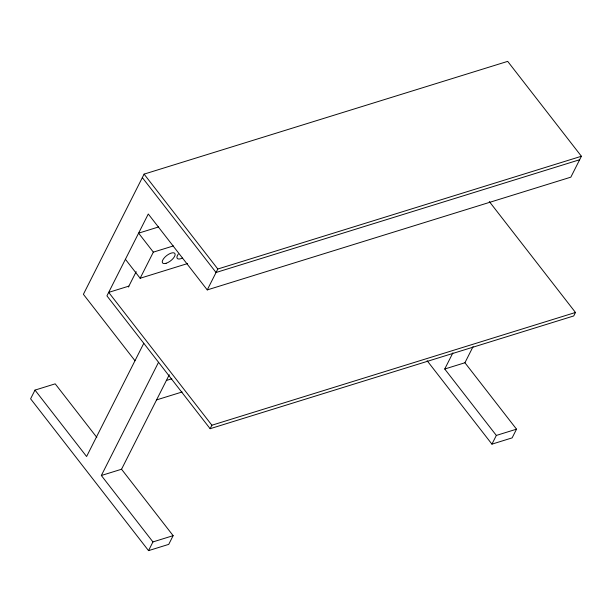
<?xml version="1.0" encoding="UTF-8"?>
<svg xmlns="http://www.w3.org/2000/svg" width="612" height="612" viewBox="0 0 612 612"><rect width="100%" height="100%" fill="white"/><g stroke="black" fill="none" stroke-linecap="round" stroke-linejoin="round"><path stroke-width="0.92" d="M96.826 437.427L55.195 383.839L34.999 390.104L30.6 398.81L148.54 550.632L168.736 544.366L173.135 535.661L121.543 469.236L169.272 374.751M489.286 201.516L575.479 312.472L573.719 315.953L210.13 428.706L106.932 295.864L148.28 214.001L207.254 289.912L570.843 177.159L581.4 156.259L507.685 61.368L144.095 174.122L83.393 294.303L134.992 360.728M128.421 287.043L136.178 271.69M125.406 259.289L140.148 278.261L153.344 252.136L173.395 245.925M143.789 343.309L86.598 456.521L34.999 390.104M148.54 550.632L152.939 541.926L101.34 475.501L158.531 362.289M207.254 289.912L217.811 269.012L581.4 156.259M210.13 428.706L211.89 425.225L575.479 312.472M427.122 360.713L491.933 444.144L496.332 435.43L444.733 369.013L452.903 352.841M444.733 369.013L464.929 362.748L473.099 346.576M464.929 362.748L516.528 429.173L512.129 437.878L491.933 444.144M158.653 226.945L138.603 233.157L153.344 252.136M140.148 278.261L187.532 263.573M128.887 286.118L108.691 292.383L211.89 425.225M579.641 159.74L216.051 272.493L142.336 177.602M166.38 380.465L171.857 378.767M156.565 399.904L182.124 391.978M101.34 475.501L121.543 469.236M152.939 541.926L173.135 535.661M496.332 435.43L516.528 429.173M144.095 174.122L217.811 269.012M182.384 258.08A7.765 3.282 -37.8 0 1 178.291 254.079M166.112 263.275A7.765 3.282 -37.8 0 0 175.101 254.026A7.765 3.282 -37.8 0 0 164.85 257.208A7.765 3.282 -37.8 0 0 166.112 263.275"/></g></svg>
